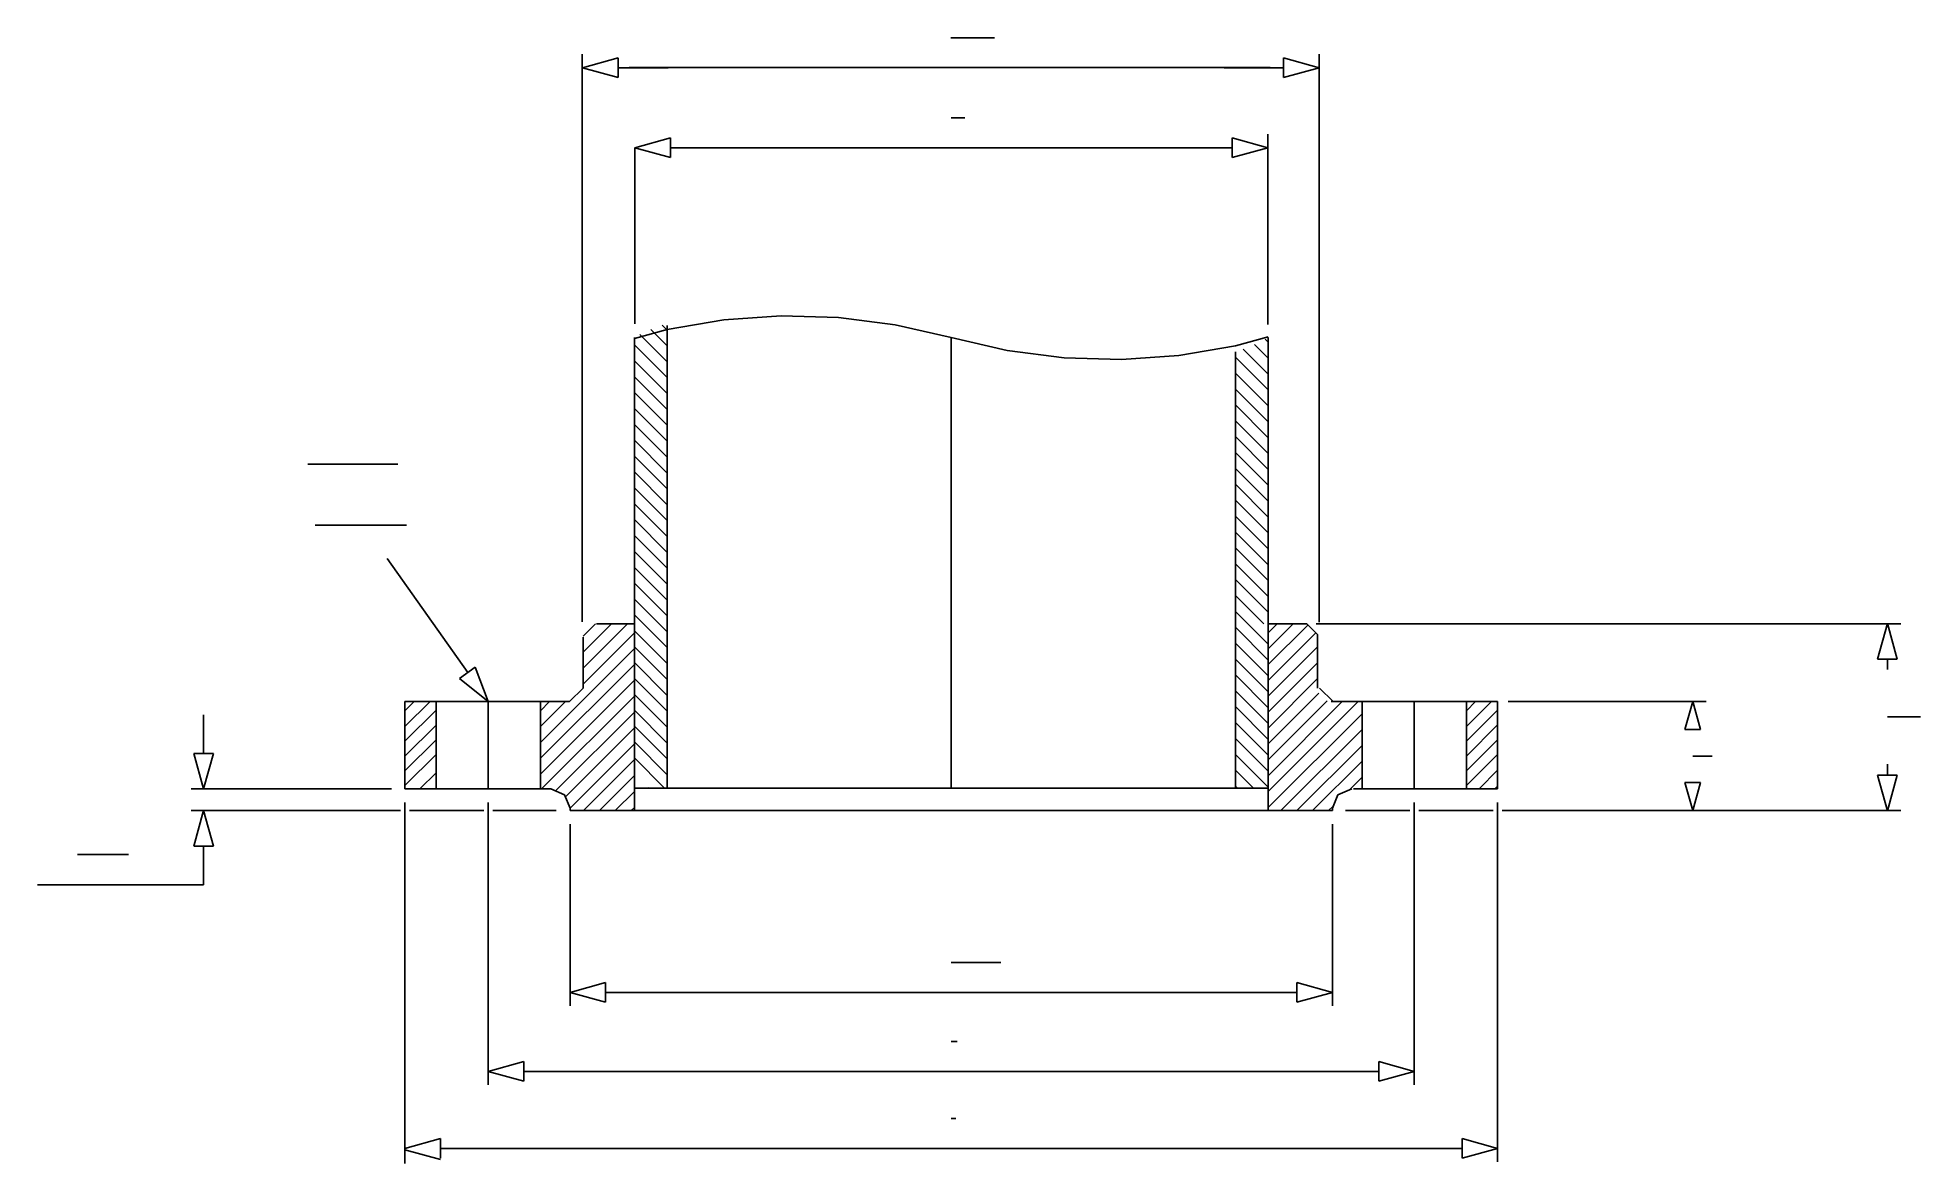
# Model space of a CAD drawing. Extents: x 248 to 1505, y 212 to 964.
import ezdxf

# ---------------------------------------------------------------- set-up
doc = ezdxf.new("R2010")
doc.units = 0
doc.header["$MEASUREMENT"] = 0
doc.layers.add('-1', color=7, linetype='CONTINUOUS')
doc.layers.add('1', color=7, linetype='CONTINUOUS')

msp = doc.modelspace()

# ---------------------------------------------------------------- linework, layer by layer
at = {"layer": '-1', "color": 5, "linetype": 'Continuous'}
for p, q in [((857.9, 964.1), (886.9, 964.1)), ((858.1, 910.6), (867.1, 910.6)), ((1483.2, 510.5), (1505.2, 510.5)), ((1353.2, 484.4), (1366.2, 484.4)), ((274.7, 418.7), (308.7, 418.7)), ((858.1, 346.6), (891.1, 346.6)), ((858.1, 293.8), (862.1, 293.8)), ((858.1, 242.4), (861.1, 242.4))]:
    msp.add_line(p, q, dxfattribs=at)
at = {"layer": '-1', "color": 3, "linetype": 'Continuous'}
for p, q in [((643, 944.1), (1071, 944.1)), ((646.7, 890.6), (670.5, 897.2)), ((670.5, 897.2), (670.5, 884.1)), ((1069.4, 890.6), (1045.7, 897.2)), ((1045.7, 897.2), (1045.7, 884.1)), ((1069.4, 849), (1069.4, 899.6)), ((646.7, 890.6), (670.5, 884.1)), ((646.7, 842.9), (646.7, 890.6)), ((670.5, 890.6), (1045.7, 890.6)), ((1069.4, 890.6), (1045.7, 884.1)), ((535.2, 540.2), (481.3, 616.3)), ((540.2, 543.8), (529.6, 536.1)), ((548.9, 520.8), (540.2, 543.8)), ((548.9, 520.8), (529.6, 536.1)), ((1229.9, 520.8), (1362.2, 520.8)), ((1353.2, 520.8), (1348, 502.1)), ((1353.2, 520.8), (1358.4, 502.1)), ((358.8, 486.2), (358.8, 511.9)), ((1348, 502.1), (1358.4, 502.1)), ((358.8, 462.5), (352.3, 486.2)), ((365.4, 486.2), (352.3, 486.2)), ((358.8, 462.5), (365.4, 486.2)), ((1353.2, 448), (1348, 466.7)), ((1358.4, 466.7), (1348, 466.7)), ((1353.2, 448), (1358.4, 466.7)), ((484.3, 462.5), (350.5, 462.5)), ((493.3, 453.5), (493.3, 212.4)), ((548.9, 453.5), (548.9, 264.8)), ((1167.2, 453.5), (1167.2, 264.8)), ((1222.9, 453.5), (1222.9, 213.4)), ((490.3, 448), (350.5, 448)), ((358.8, 448), (352.3, 424.2)), ((358.8, 448), (365.4, 424.2)), ((545.9, 448), (496.3, 448)), ((594.3, 448), (551.9, 448)), ((1121.4, 448), (1164.2, 448)), ((1170.2, 448), (1219.9, 448)), ((1225.9, 448), (1371, 448)), ((603.6, 439), (603.6, 317.6)), ((1112.6, 439), (1112.6, 317.6)), ((352.3, 424.2), (365.4, 424.2)), ((358.8, 398.5), (358.8, 424.2)), ((358.8, 398.5), (248, 398.5)), ((603.6, 326.6), (627.3, 333.1)), ((627.3, 320), (627.3, 333.1)), ((1112.6, 326.6), (1088.9, 333.1)), ((1088.9, 333.1), (1088.9, 320)), ((603.6, 326.6), (627.3, 320)), ((627.3, 326.6), (1088.9, 326.6)), ((1112.6, 326.6), (1088.9, 320)), ((548.9, 273.8), (572.6, 280.4)), ((572.6, 267.3), (572.6, 280.4)), ((1167.2, 273.8), (1143.5, 280.4)), ((1143.5, 280.4), (1143.5, 267.3)), ((548.9, 273.8), (572.6, 267.3)), ((572.6, 273.8), (1143.5, 273.8)), ((1167.2, 273.8), (1143.5, 267.3)), ((493.3, 222.4), (517, 229)), ((517, 215.9), (517, 229)), ((1222.9, 222.4), (1199.2, 229)), ((1199.2, 229), (1199.2, 215.9)), ((493.3, 221.4), (517, 214.9)), ((517, 222.4), (1199.2, 222.4)), ((1222.9, 222.4), (1199.2, 215.9))]:
    msp.add_line(p, q, dxfattribs=at)
at = {"layer": '-1', "color": 2, "linetype": 'Continuous'}
for p, q in [((428.5, 679.4), (488.5, 679.4)), ((433.4, 638.5), (494.4, 638.5))]:
    msp.add_line(p, q, dxfattribs=at)
at = {"layer": '-1', "color": 7, "linetype": 'Continuous'}
for p, q in [((612.2, 564.4), (620.6, 572.8)), ((1102.7, 565.6), (1095.5, 572.8)), ((603.2, 520.8), (612.2, 529.8)), ((1113, 520.8), (1104, 529.8)), ((493.3, 520.8), (493.3, 462.5)), ((493.3, 520.8), (603.2, 520.8)), ((514.1, 520.8), (514.1, 462.5)), ((583.8, 520.8), (583.8, 462.5)), ((1111.7, 520.8), (1222.9, 520.8)), ((1132.4, 520.8), (1132.4, 462.5)), ((1202.1, 520.8), (1202.1, 462.5)), ((1222.9, 520.8), (1222.9, 462.5)), ((493.3, 462.5), (590.6, 462.5)), ((590.6, 462.5), (599.9, 458.6)), ((599.9, 458.6), (603.6, 449.5)), ((1116.3, 458.6), (1112.6, 449.5)), ((1125.6, 462.5), (1116.3, 458.6)), ((1126.6, 462.5), (1222.9, 462.5)), ((603.6, 449.5), (603.6, 448)), ((603.6, 449.5), (603.6, 448)), ((603.6, 448), (1112.6, 448)), ((1112.6, 449.5), (1112.6, 448)), ((1112.6, 449.5), (1112.6, 448))]:
    msp.add_line(p, q, dxfattribs=at)
at = {"layer": '-1', "color": 4, "linetype": 'Continuous'}
for p, q in [((548.9, 520.8), (548.9, 462.5)), ((1167.2, 520.8), (1167.2, 462.5))]:
    msp.add_line(p, q, dxfattribs=at)
at = {"layer": '1', "color": 3, "linetype": 'Continuous'}
for p, q in [((611.7, 574.1), (611.7, 953)), ((611.9, 944), (635.6, 950.6)), ((611.9, 944), (635.6, 937.5)), ((635.6, 950.6), (635.6, 937.5)), ((635.6, 944), (669.1, 944)), ((1040.3, 944), (1080, 944)), ((1103.7, 944), (1080, 950.6)), ((1080, 950.6), (1080, 937.5)), ((1103.7, 944), (1080, 937.5)), ((1103.8, 573.9), (1103.8, 953)), ((646.7, 851.9), (646.7, 773)), ((1069.4, 849), (1069.4, 772.6)), ((1101.7, 572.8), (1492.2, 572.8)), ((1483.2, 572.9), (1476.7, 549.2)), ((1483.2, 572.9), (1489.8, 549.2)), ((1476.7, 549.2), (1489.8, 549.2)), ((1483.2, 549.2), (1483.2, 542.1)), ((1483.2, 478.9), (1483.2, 471.6)), ((1483.2, 447.9), (1476.7, 471.6)), ((1489.8, 471.6), (1476.7, 471.6)), ((1483.2, 447.9), (1489.8, 471.6)), ((1371, 448), (1492.2, 448))]:
    msp.add_line(p, q, dxfattribs=at)
at = {"layer": '1', "color": 4, "linetype": 'Continuous'}
for p, q in [((668.3, 769.3), (646.5, 763.3)), ((668.3, 758.3), (657.4, 769.2)), ((668.3, 768.9), (665.1, 772.2)), ((668.3, 768.9), (668, 769.2)), ((706.1, 775.7), (668.3, 769.3)), ((668.3, 463), (668.3, 772)), ((744.4, 778.3), (706.1, 775.7)), ((782.7, 777.2), (744.4, 778.3)), ((820.7, 772.4), (782.7, 777.2)), ((858.1, 763.8), (820.7, 772.4)), ((646.5, 572.8), (646.5, 763.8)), ((668.3, 737.1), (646.5, 758.9)), ((668.3, 747.7), (650.2, 765.8)), ((858.1, 763.8), (858.1, 463)), ((858.1, 763.8), (895.4, 755.2)), ((895.4, 755.2), (933.5, 750.4)), ((1010, 751.9), (1047.8, 758.3)), ((1047.8, 758.3), (1069.7, 764.3)), ((1047.8, 463), (1047.8, 754.4)), ((1069.7, 739.5), (1053, 756.1)), ((1069.7, 750.1), (1060.6, 759.2)), ((1069.7, 760.7), (1067.7, 762.7)), ((1069.7, 572.8), (1069.7, 763.8)), ((668.3, 726.5), (646.5, 748.3)), ((933.5, 750.4), (971.8, 749.3)), ((971.8, 749.3), (1010, 751.9)), ((1069.7, 728.9), (1047.8, 750.7)), ((668.3, 715.9), (646.5, 737.7)), ((1069.7, 718.3), (1047.8, 740.1)), ((1069.7, 707.6), (1047.8, 729.5)), ((668.3, 705.3), (646.5, 727.1)), ((1069.7, 697), (1047.8, 718.9)), ((668.3, 694.6), (646.5, 716.5)), ((668.3, 684), (646.5, 705.9)), ((1069.7, 686.4), (1047.8, 708.3)), ((668.3, 673.4), (646.5, 695.3)), ((1069.7, 675.8), (1047.8, 697.7)), ((668.3, 662.8), (646.5, 684.7)), ((1069.7, 665.2), (1047.8, 687.1)), ((668.3, 652.2), (646.5, 674.1)), ((1069.7, 654.6), (1047.8, 676.5)), ((668.3, 641.6), (646.5, 663.5)), ((1069.7, 644), (1047.8, 665.9)), ((1069.7, 633.4), (1047.8, 655.3)), ((668.3, 631), (646.5, 652.9)), ((668.3, 620.4), (646.5, 642.3)), ((1069.7, 622.8), (1047.8, 644.6)), ((668.3, 609.8), (646.5, 631.6)), ((1069.7, 612.2), (1047.8, 634)), ((668.3, 599.2), (646.5, 621)), ((1069.7, 601.6), (1047.8, 623.4)), ((668.3, 588.6), (646.5, 610.4)), ((1069.7, 591), (1047.8, 612.8)), ((668.3, 578), (646.5, 599.8)), ((1069.7, 580.4), (1047.8, 602.2)), ((1066.7, 572.8), (1047.8, 591.6)), ((668.3, 567.4), (646.5, 589.2)), ((668.3, 556.8), (646.5, 578.6)), ((1069.7, 559.1), (1047.8, 581)), ((612.2, 543.1), (641.8, 572.8)), ((612.2, 553.7), (631.2, 572.8)), ((612.2, 532.5), (646.5, 566.8)), ((668.3, 546.2), (646.5, 568)), ((1069.7, 548.5), (1047.8, 570.4)), ((1069.7, 566.7), (1075.8, 572.8)), ((1069.7, 556.1), (1086.4, 572.8)), ((1069.7, 545.5), (1096.3, 572.1)), ((1069.7, 534.9), (1101.6, 566.8)), ((583.8, 493.5), (646.5, 556.2)), ((668.3, 535.5), (646.5, 557.4)), ((1069.7, 537.9), (1047.8, 559.8)), ((1069.7, 524.3), (1102.7, 557.3)), ((583.8, 482.9), (646.5, 545.6)), ((668.3, 524.9), (646.5, 546.8)), ((1069.7, 527.3), (1047.8, 549.2)), ((1069.7, 513.7), (1102.7, 546.7)), ((583.8, 472.3), (646.5, 535)), ((668.3, 514.3), (646.5, 536.2)), ((1069.7, 516.7), (1047.8, 538.6)), ((1069.7, 503.1), (1102.7, 536.1)), ((493.3, 514.7), (499.4, 520.8)), ((493.3, 504.1), (510, 520.8)), ((583.8, 514.7), (589.9, 520.8)), ((583.8, 504.1), (600.5, 520.8)), ((584.5, 462.5), (646.5, 524.4)), ((668.3, 503.7), (646.5, 525.6)), ((1069.7, 506.1), (1047.8, 528)), ((1069.7, 495.5), (1047.8, 517.4)), ((1069.7, 492.5), (1103.5, 526.3)), ((1069.7, 481.9), (1109, 521.2)), ((1069.7, 471.3), (1119.2, 520.8)), ((1069.7, 460.7), (1129.9, 520.8)), ((1202.1, 514.7), (1208.2, 520.8)), ((1202.1, 504.1), (1218.8, 520.8)), ((493.3, 494.3), (514.1, 515)), ((493.3, 484.4), (514.1, 505.1)), ((594.3, 461.6), (646.5, 513.8)), ((600.5, 457.2), (646.5, 503.2)), ((668.3, 493.1), (646.5, 515)), ((668.3, 482.5), (646.5, 504.4)), ((1069.7, 484.9), (1047.8, 506.8)), ((1069.7, 450), (1132.4, 512.7)), ((1202.1, 494.3), (1222.9, 515.1)), ((1202.1, 484.4), (1222.9, 505.2)), ((493.3, 474.5), (514.1, 495.3)), ((603.5, 449.6), (646.5, 492.6)), ((668.3, 471.9), (646.5, 493.8)), ((1069.7, 474.3), (1047.8, 496.2)), ((1078.2, 448), (1132.4, 502.1)), ((1088.8, 448), (1132.4, 491.5)), ((1202.1, 474.5), (1222.9, 495.3)), ((493.3, 464.7), (514.1, 485.4)), ((612.5, 448), (646.5, 482)), ((666.7, 463), (646.5, 483.2)), ((1069.7, 463.7), (1047.8, 485.5)), ((1099.4, 448), (1132.4, 480.9)), ((1202.1, 464.7), (1222.9, 485.5)), ((503.2, 462.5), (514.1, 473.3)), ((623.1, 448), (646.5, 471.4)), ((1059.8, 463), (1047.8, 474.9)), ((1124.4, 462.3), (1132.4, 470.3)), ((1210.5, 462.5), (1222.9, 474.9)), ((633.7, 448), (646.5, 460.8)), ((646.2, 463), (1069.7, 463)), ((656.1, 463), (655.7, 463.3)), ((1049.2, 463), (1047.8, 464.3)), ((1221.1, 462.5), (1222.9, 464.3)), ((644.3, 448), (646.5, 450.1)), ((1110, 448), (1112.8, 450.7))]:
    msp.add_line(p, q, dxfattribs=at)
at = {"layer": '1', "color": 7, "linetype": 'Continuous'}
for p, q in [((621.2, 572.8), (646.5, 572.8)), ((646.5, 448), (646.5, 572.8)), ((1069.7, 448), (1069.7, 572.8)), ((1069.7, 572.8), (1095.5, 572.8)), ((612.2, 563.8), (612.2, 529.8)), ((1102.7, 565.6), (1102.7, 529.8)), ((1112.6, 448.5), (1112.6, 448))]:
    msp.add_line(p, q, dxfattribs=at)

doc.saveas('drawing.dxf')
